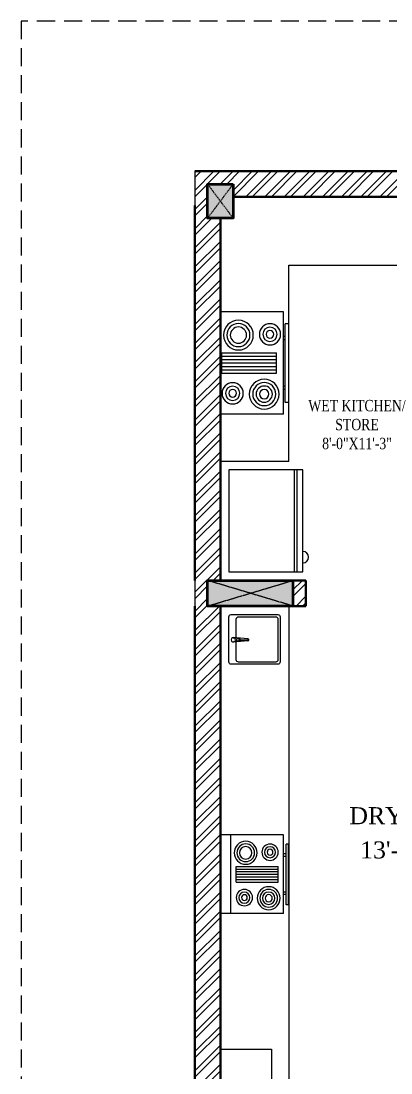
# Model space of a CAD drawing. Header units: inches. Extents: x -61 to 4103, y -308 to 989.
# Drawn here: x -61.1 to 68.9, y 618.9 to 989.1 of the extents above; entities that cross this region are included whole.
import ezdxf

# ---------------------------------------------------------------- set-up
doc = ezdxf.new("R2010")
doc.units = ezdxf.units.IN
doc.linetypes.add('AR-01-R0-COLUMN LAYOUT$0$$0$HIDDEN', pattern=[0.375, 0.25, -0.125])
doc.linetypes.add('AR-01-R0-COLUMN LAYOUT$0$HIDDEN', pattern=[9.525, 6.35, -3.175])
doc.layers.get('0').update_dxf_attribs({"lineweight": 0})
for name, color, linetype, lineweight in [('A-FIXTURE', 30, 'Continuous', 13), ('A-HATCH', 8, 'Continuous', 0), ('A-TEXT', 2, 'Continuous', 13), ('A-TEXT AREA', 2, 'Continuous', 13), ('A-WALL', 1, 'Continuous', 35), ('AR-01-R0-COLUMN LAYOUT$0$A-COMMON WALL', 1, 'Continuous', 0), ('AR-01-R0-COLUMN LAYOUT$0$S-BEAM PLINTH', 3, 'AR-01-R0-COLUMN LAYOUT$0$HIDDEN', 9), ('AR-01-R0-COLUMN LAYOUT$0$S-COLUMN FIRST FLOOR', 6, 'Continuous', 40), ('AR-01-R0-COLUMN LAYOUT$0$S-COLUMN GROUND FLOOR', 6, 'Continuous', 40), ('AR-01-R0-COLUMN LAYOUT$0$S-COLUMN HATCH FIRST FLOOR', 8, 'Continuous', 9), ('AR-01-R0-COLUMN LAYOUT$0$S-COLUMN HATCH GROUND FLOOR', 8, 'Continuous', 9), ('AR-01-R0-COLUMN LAYOUT$0$S-COLUMN HATCH SECOND FLOOR', 8, 'Continuous', 9), ('AR-01-R0-COLUMN LAYOUT$0$S-COLUMN SECOND FLOOR', 6, 'Continuous', 40), ('AR-01-R0-COLUMN LAYOUT$0$S-COLUMN TERRACE FLOOR HIDDEN', 8, 'AR-01-R0-COLUMN LAYOUT$0$$0$HIDDEN', 9)]:
    doc.layers.add(name, color=color, linetype=linetype, lineweight=lineweight)
doc.styles.add('STYLE1', font='romantic.ttf', dxfattribs={"height": 6})

# ---------------------------------------------------------------- blocks, each defined once
blk = doc.blocks.new('HOB')
at = {"layer": 'A-FIXTURE'}
for p, q in [((654.88, 4906.79), (630.88, 4906.79)), ((630.88, 4906.79), (630.88, 4876.79)), ((634.88, 4906.79), (634.88, 4876.79)), ((654.88, 4906.79), (654.88, 4876.79)), ((655.88, 4903.4), (655.88, 4880.31)), ((656.88, 4903.4), (655.88, 4903.4)), ((656.88, 4903.4), (656.88, 4880.31)), ((655.88, 4899.56), (654.88, 4899.56)), ((655.88, 4898.56), (654.88, 4898.56)), ((636.88, 4894.79), (636.88, 4888.79)), ((636.88, 4894.79), (652.88, 4894.79)), ((636.88, 4893.79), (652.88, 4893.79)), ((652.88, 4894.79), (652.88, 4888.79)), ((636.88, 4892.79), (652.88, 4892.79)), ((636.88, 4891.79), (652.88, 4891.79)), ((636.88, 4890.79), (652.88, 4890.79)), ((636.88, 4889.79), (652.88, 4889.79)), ((636.88, 4888.79), (652.88, 4888.79)), ((655.88, 4885.03), (654.88, 4885.03)), ((655.88, 4884.03), (654.88, 4884.03)), ((656.88, 4880.31), (655.88, 4880.31)), ((654.88, 4876.79), (630.88, 4876.79))]:
    blk.add_line(p, q, dxfattribs=at)
for centre, radius in [((649.29, 4900.92), 4.37), ((640.03, 4900.69), 3.11), ((640.03, 4900.69), 2.11), ((640.03, 4900.69), 1.11), ((649.29, 4900.92), 3.37), ((649.29, 4900.92), 2.37), ((649.29, 4900.92), 1.37), ((640.53, 4883.6), 4.37), ((640.53, 4883.6), 3.37), ((640.53, 4883.6), 2.37), ((649.79, 4883.38), 3.11), ((649.79, 4883.38), 2.11), ((649.79, 4883.38), 1.11)]:
    blk.add_circle(centre, radius, dxfattribs=at)
blk = doc.blocks.new('A$C0C273EA6')
for p, q in [((8.37, 14.11), (7.78, 16.48)), ((8.17, 11.34), (7.78, 16.48)), ((8.76, 14.11), (9.34, 16.48)), ((8.95, 11.34), (9.34, 16.48)), ((8.56, 14.66), (8.56, 10.95))]:
    blk.add_line(p, q)
blk.add_lwpolyline([(17.46, 17.22), (17.46, 0.78, -0.414214), (16.68, 0), (0.78, 0, -0.414214), (0, 0.78), (0, 17.22, -0.414214), (0.78, 18), (16.68, 18, -0.414214)], format="xyb", close=True)
blk.add_lwpolyline([(9.26, 15.4), (15.9, 15.4, -0.414214), (16.68, 14.61), (16.68, 1.57, -0.414214), (15.9, 0.78), (1.53, 0.78, -0.414214), (0.75, 1.57), (0.75, 14.61, -0.414214), (1.53, 15.4), (7.86, 15.4)], format="xyb")
for centre, radius, start, end in [((8.56, 16.48), 0.783, 351.3062, 188.6938), ((8.56, 11.34), 0.391, 180, 0), ((8.56, 14.11), 0.196, 180, 0)]:
    blk.add_arc(centre, radius, start, end)
for points in [[(8.17, 16.12), (7.91, 16.4), (8.23, 15.73), (8.55, 15.06)], [(8.95, 16.12), (9.21, 16.39), (8.88, 15.72), (8.55, 15.06)]]:
    blk.add_open_spline(points, degree=3)
blk = doc.blocks.new('ETJD')
at = {"layer": 'A-FIXTURE'}
for p, q in [((35.92, 0), (0, 0)), ((0, 0), (0, -26)), ((35.92, -26), (35.92, 0)), ((35.92, -2), (0, -2)), ((35.92, -3), (0, -3)), ((0, -26), (35.92, -26))]:
    blk.add_line(p, q, dxfattribs=at)
blk.add_arc((30.71, 0), 2, 0, 180, dxfattribs=at)
blk = doc.blocks.new('fyfyy')
at = {"layer": 'A-FIXTURE'}
for p, q in [((82.88, 852.19), (82.88, 888.16)), ((82.88, 888.16), (105, 888.16)), ((105, 852.19), (105, 888.16)), ((81, 856.25), (81, 883.93)), ((81, 883.93), (82.2, 883.93)), ((82.2, 856.25), (82.2, 883.93)), ((82.2, 879.47), (82.88, 879.47)), ((82.2, 878.27), (82.88, 878.27)), ((85.28, 866.58), (85.28, 873.77)), ((104.46, 873.77), (85.28, 873.77)), ((104.46, 866.58), (104.46, 873.77)), ((104.46, 872.57), (85.28, 872.57)), ((104.46, 871.37), (85.28, 871.37)), ((104.46, 870.17), (85.28, 870.17)), ((104.46, 868.97), (85.28, 868.97)), ((104.46, 867.78), (85.28, 867.78)), ((104.46, 866.58), (85.28, 866.58)), ((82.2, 862.05), (82.88, 862.05)), ((82.2, 860.85), (82.88, 860.85)), ((81, 856.25), (82.2, 856.25)), ((82.88, 852.19), (105, 852.19))]:
    blk.add_line(p, q, dxfattribs=at)
for centre, radius in [((98.67, 879.99), 5.24), ((87.57, 880.26), 3.73), ((87.57, 880.26), 2.53), ((87.57, 880.26), 1.33), ((98.67, 879.99), 4.05), ((98.67, 879.99), 2.85), ((89.59, 859.22), 5.24), ((89.59, 859.22), 4.05), ((100.69, 859.5), 3.73), ((89.59, 859.22), 2.85), ((89.59, 859.22), 1.65), ((100.69, 859.5), 2.53), ((100.69, 859.5), 1.33)]:
    blk.add_circle(centre, radius, dxfattribs=at)

msp = doc.modelspace()

# ---------------------------------------------------------------- hatches: boundary and pattern name
at = {"layer": 'A-HATCH'}
h = msp.add_hatch(dxfattribs=at)
h.set_pattern_fill('ANSI32', color=256, scale=0.5)
h.paths.add_polyline_path([(9, 483.19), (9, 484.69), (9, 498.72), (9, 501.19), (9, 573.19), (4.5, 573.19), (4.5, 603.19), (9, 603.19), (9, 783.19), (4.5, 783.19), (4.5, 792.19), (9, 792.19), (9, 919.69), (4.5, 919.69), (4.5, 931.69), (13.5, 931.69), (13.5, 927.19), (105, 927.19), (105, 931.69), (114, 931.69), (114, 936.19), (0, 936.19), (0, -0.19), (4.5, -0.19), (4.5, 24), (9, 24), (9, 267.19), (4.5, 267.19), (4.5, 285.19), (9, 285.19), (9, 420.19), (4.5, 420.19), (4.5, 438.19), (9, 438.19)])
h = msp.add_hatch(dxfattribs=at)
h.set_pattern_fill('ANSI32', color=256, scale=0.5)
h.paths.add_polyline_path([(39, 792.19), (34.5, 792.19), (34.5, 783.19), (39, 783.19)])
at = {"layer": 'AR-01-R0-COLUMN LAYOUT$0$S-COLUMN HATCH FIRST FLOOR', "linetype": 'ByBlock'}
h = msp.add_hatch(color=256, dxfattribs=at)
h.dxf.hatch_style = 1
h.paths.add_polyline_path([(13.5, 931.69), (13.5, 919.69), (4.5, 919.69), (4.5, 931.69)])
h = msp.add_hatch(color=256, dxfattribs=at)
h.dxf.hatch_style = 1
h.paths.add_polyline_path([(13.5, 931.69), (13.5, 919.69), (4.5, 919.69), (4.5, 931.69)], flags=17)
h = msp.add_hatch(color=256, dxfattribs=at)
h.dxf.hatch_style = 1
h.paths.add_polyline_path([(13.5, 931.69), (13.5, 919.69), (4.5, 919.69), (4.5, 931.69)], flags=17)
h = msp.add_hatch(color=256, dxfattribs=at)
h.dxf.hatch_style = 1
h.paths.add_polyline_path([(4.5, 792.19), (34.5, 792.19), (34.5, 783.19), (4.5, 783.19)])
at = {"layer": 'AR-01-R0-COLUMN LAYOUT$0$S-COLUMN HATCH GROUND FLOOR', "linetype": 'ByBlock'}
for points in [[(13.5, 931.69), (4.5, 931.69), (4.5, 919.69), (13.5, 919.69)], [(34.5, 792.19), (4.5, 792.19), (4.5, 783.19), (34.5, 783.19)]]:
    msp.add_hatch(color=256, dxfattribs=at).paths.add_polyline_path(points)
at = {"layer": 'AR-01-R0-COLUMN LAYOUT$0$S-COLUMN HATCH SECOND FLOOR', "linetype": 'ByBlock'}
h = msp.add_hatch(color=256, dxfattribs=at)
h.dxf.hatch_style = 1
h.paths.add_polyline_path([(13.5, 931.69), (13.5, 919.69), (4.5, 919.69), (4.5, 931.69)])
h = msp.add_hatch(color=256, dxfattribs=at)
h.dxf.hatch_style = 1
h.paths.add_polyline_path([(4.5, 792.19), (34.5, 792.19), (34.5, 783.19), (4.5, 783.19)])

# ---------------------------------------------------------------- linework, layer by layer
at = {"layer": 'A-FIXTURE'}
for p, q in [((33, 834.1), (33, 903.19)), ((33, 903.19), (81, 903.19)), ((33, 834.1), (9, 834.1)), ((33, 783.23), (33, 606.23)), ((9, 627.19), (27, 627.19)), ((27, 627.19), (27, 582.19))]:
    msp.add_line(p, q, dxfattribs=at)
at = {"layer": 'A-WALL'}
for p, q in [((0, 936.19), (114, 936.19)), ((13.5, 927.19), (105, 927.19)), ((0, 924.19), (0, 792.19)), ((9, 919.69), (9, 792.19)), ((34.5, 792.19), (39, 792.19)), ((39, 792.19), (39, 783.19)), ((0, 783.19), (0, 603.19)), ((9, 783.19), (9, 603.19)), ((34.5, 783.19), (39, 783.19))]:
    msp.add_line(p, q, dxfattribs=at)
at = {"layer": 'AR-01-R0-COLUMN LAYOUT$0$A-COMMON WALL'}
msp.add_line((0, 936.19), (0, 0), dxfattribs=at)
at = {"layer": 'AR-01-R0-COLUMN LAYOUT$0$S-BEAM PLINTH'}
msp.add_lwpolyline([(1246.29, 989.07), (-61.05, 989.07), (-61.05, -308.04), (1246.29, -308.04)], close=True, dxfattribs=at)
at = {"layer": 'AR-01-R0-COLUMN LAYOUT$0$S-COLUMN FIRST FLOOR', "linetype": 'ByBlock'}
for points in [[(13.5, 931.69), (13.5, 919.69), (4.5, 919.69), (4.5, 931.69)], [(13.5, 931.69), (13.5, 919.69), (4.5, 919.69), (4.5, 931.69)], [(4.5, 792.19), (34.5, 792.19), (34.5, 783.19), (4.5, 783.19)]]:
    msp.add_lwpolyline(points, close=True, dxfattribs=at)
at = {"layer": 'AR-01-R0-COLUMN LAYOUT$0$S-COLUMN GROUND FLOOR', "linetype": 'ByBlock'}
for points in [[(13.5, 931.69), (13.5, 919.69), (4.5, 919.69), (4.5, 931.69)], [(4.5, 792.19), (34.5, 792.19), (34.5, 783.19), (4.5, 783.19)]]:
    msp.add_lwpolyline(points, close=True, dxfattribs=at)
at = {"layer": 'AR-01-R0-COLUMN LAYOUT$0$S-COLUMN SECOND FLOOR', "linetype": 'ByBlock'}
for points in [[(13.5, 931.69), (13.5, 919.69), (4.5, 919.69), (4.5, 931.69)], [(13.5, 931.69), (13.5, 919.69), (4.5, 919.69), (4.5, 931.69)], [(4.5, 792.19), (34.5, 792.19), (34.5, 783.19), (4.5, 783.19)]]:
    msp.add_lwpolyline(points, close=True, dxfattribs=at)
at = {"layer": 'AR-01-R0-COLUMN LAYOUT$0$S-COLUMN TERRACE FLOOR HIDDEN'}
for p, q in [((4.5, 919.69), (13.5, 931.69)), ((13.5, 919.69), (4.5, 931.69)), ((4.5, 783.19), (34.5, 792.19)), ((34.5, 783.19), (4.5, 792.19))]:
    msp.add_line(p, q, dxfattribs=at)
at = {"layer": 'AR-01-R0-COLUMN LAYOUT$0$S-COLUMN TERRACE FLOOR HIDDEN', "ltscale": 25}
for points in [[(13.5, 931.69), (13.5, 919.69), (4.5, 919.69), (4.5, 931.69)], [(13.5, 931.69), (13.5, 919.69), (4.5, 919.69), (4.5, 931.69)], [(4.5, 792.19), (34.5, 792.19), (34.5, 783.19), (4.5, 783.19)]]:
    msp.add_lwpolyline(points, close=True, dxfattribs=at)

# ---------------------------------------------------------------- block references
at = {"layer": 'A-FIXTURE', "rotation": 90}
msp.add_blockref('A$C0C273EA6', (30, 762.72), dxfattribs=at)
at = {"layer": 'A-FIXTURE', "xscale": -0.923080535234476, "yscale": 0.923080535230838, "zscale": 0.923080535230838, "rotation": 180}
msp.add_blockref('HOB', (-573.36, 5204.3), dxfattribs=at)
at = {"layer": 'A-TEXT AREA', "xscale": -1}
msp.add_blockref('fyfyy', (114, -1.45), dxfattribs=at)
at = {"layer": 'A-TEXT AREA', "rotation": 270}
msp.add_blockref('ETJD', (38, 831.1), dxfattribs=at)

# ---------------------------------------------------------------- texts
at = {"layer": 'A-TEXT', "attachment_point": 5, "style": 'STYLE1'}
for s, insert, char_height, width in [('\\A1;{\\W0.8;WET KITCHEN/\\PSTORE\\P8\'-0"X11\'-3"}', (57.01, 847.03), 4, 38.3909), ('\\A1;DRY KITCHEN\\P13\'-7{\\H0.7x;\\S1/2;}"X16\'-9"', (84.91, 702.36), 6, 61.1296)]:
    msp.add_mtext(s, dxfattribs=dict(at, insert=insert, char_height=char_height, width=width))

doc.saveas('drawing.dxf')
